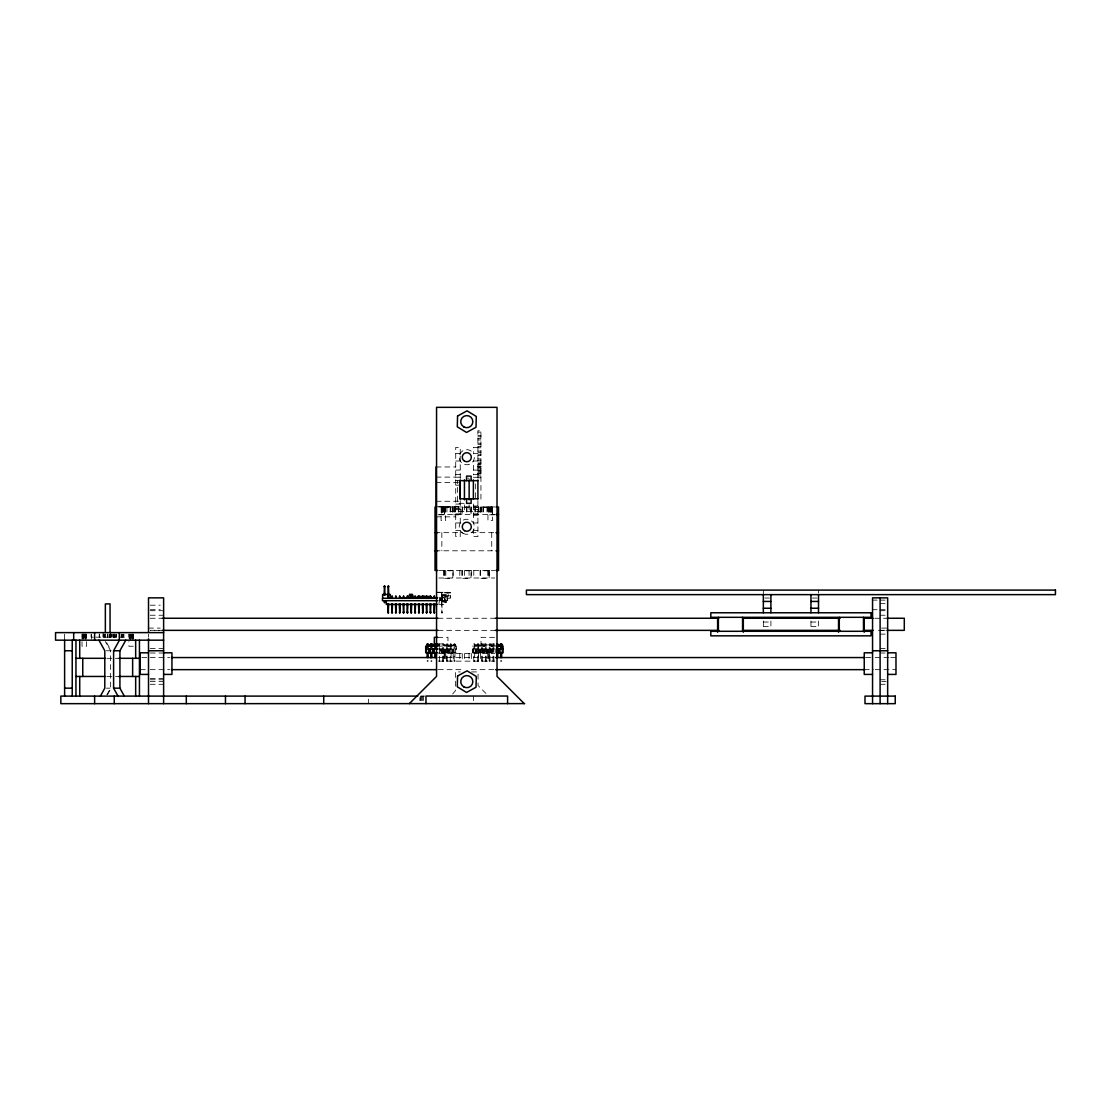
<?xml version="1.0" encoding="UTF-8"?>
<svg xmlns="http://www.w3.org/2000/svg" width="1111" height="1111" viewBox="0 0 1111 1111"><rect width="100%" height="100%" fill="white"/><g stroke="black" fill="none" stroke-linecap="round" stroke-linejoin="round"><path stroke-width="0.75" stroke-dasharray="5 3.75" d="M442.442 597.093L441.498 597.093L441.97 596.135L441.97 613.216L441.359 592.968L450.427 592.968M431.79 661.142L430.874 660.989L431.957 660.989M442.567 661.142L442.567 643.908M446.414 661.142L446.414 643.908M439.567 661.142L439.567 643.908M450.247 661.142L450.247 643.908L451.149 644.061L451.08 661.142M443.4 661.142L443.4 643.908M454.093 661.142L454.093 643.908L454.996 644.061L454.913 661.142M447.233 661.142L447.233 643.908M473.786 661.142L473.841 643.908L474.744 644.061L474.675 661.142M477.674 661.142L477.674 643.908M481.521 661.142L481.521 643.908M485.354 661.142L485.354 643.908M478.508 643.908L478.508 661.142L478.494 644.061L477.577 643.908M489.201 661.142L489.201 643.908M482.355 661.142L482.355 643.908M493.034 661.142L493.034 643.908M486.187 661.142L486.187 643.908M490.02 661.142L490.02 643.908M493.867 661.142L493.867 643.908M107.448 694.778L111.114 688.167L106.378 688.167M106.837 694.778L110.642 688.167L110.642 650.754L105.309 641.505M452.635 693.986L455.357 690.82L455.357 671.919L460.218 671.919M438.928 603.704L439.359 600.676M477.911 473.647L480.938 473.619M477.911 466.189L480.938 466.176M477.911 432.096L480.938 432.096M477.911 435.387L480.938 435.387M477.911 436.748L480.938 436.748M477.911 438.567L480.938 438.567M477.911 439.928L480.938 439.928M477.911 443.233L480.938 443.233M477.911 444.594L480.938 444.594M477.911 446.414L480.938 446.414M477.911 447.386L473.383 447.386L473.383 452.524M477.911 447.775L480.938 447.775M477.911 451.08L480.938 451.08M477.911 452.441L480.938 452.441M455.718 453.427L460.246 453.427M477.911 453.427L473.383 453.427A7.583 7.583 0 0 1 467.481 464.773A7.583 7.583 0 0 1 459.69 454.621A7.583 7.583 0 0 1 472.175 451.858M477.911 454.246L480.938 454.246M477.911 455.621L480.938 455.621M477.911 458.912L480.938 458.912M477.911 460.273L480.938 460.273M455.718 461.009L460.246 461.009M477.911 461.009L473.383 461.009L473.383 474.828M477.911 462.093L480.938 462.093M477.911 463.454L480.938 463.454M477.911 466.759L480.938 466.759M436.067 466.967L455.718 466.967M477.911 468.12L480.938 468.12M477.911 469.939L480.938 469.939M455.718 470.078L460.246 470.078M473.383 470.078L477.911 470.078M477.911 470.328L480.938 470.328M477.911 471.3L480.938 471.3M477.911 472.286L480.938 472.286M477.911 474.022L480.938 474.022M455.718 474.578L460.246 474.591M473.383 474.591L480.938 474.591M477.911 475.952L480.938 475.952M436.067 477.105L455.718 477.105M455.718 477.216L460.246 477.216M473.383 477.272L477.911 477.272M477.911 477.772L480.938 477.772M467.745 478.244L469.134 478.244M455.718 480.646L460.246 480.646M436.067 482.549L460.246 482.66M455.718 485.174L460.246 485.174M436.067 501.283L460.246 501.255M464.106 503.325L457.51 503.325L457.51 480.646M455.718 504.088L460.246 504.088M473.383 505.991L477.911 505.991M436.067 506.727L460.246 506.699M438.831 506.963L494.756 506.963M443.789 507.269L452.857 507.269L452.857 514.824L461.926 514.824L461.926 507.269L470.995 507.269L470.995 514.824L480.077 514.824L480.077 507.269L489.146 507.269M473.383 507.505L477.911 507.505M455.718 508.63L460.246 508.63M455.718 509.366L460.246 509.38M473.383 509.366L477.911 509.366M450.163 511.491L483.41 511.491M455.718 513.893L460.246 513.907M473.383 513.893L477.911 513.907M438.831 514.518L494.756 514.518M438.498 514.824L443.789 514.824L443.789 506.963M494.437 514.824L489.146 514.824L489.159 506.963M473.383 515.06L477.911 515.06M436.067 516.851L455.718 516.851M455.718 522.962L460.246 522.962M473.383 522.962L477.911 522.962M455.718 530.544L460.246 530.544M473.383 530.544L477.911 530.544M435.04 532.655L462.495 532.655M471.092 532.655L498.533 532.655M435.04 550.792L498.533 550.792M438.831 570.443L494.756 570.443M438.831 577.998L494.756 577.998M436.526 592.205L450.399 592.469L450.427 598.26L438.942 597.649M436.526 592.635L450.427 592.635M441.359 594.482L448.927 594.482L448.927 596.232L441.359 596.232M448.927 595.024L448.205 595.024L448.927 595.44M441.359 595.232L450.427 595.232M441.359 595.996L450.427 595.996M441.359 597.496L450.427 597.496M764.854 598.037L769.381 598.037M812.46 598.037L817.002 598.037M872.552 600.121L877.079 600.121M880.106 600.121L886.161 600.121M438.803 600.676L447.733 600.676L447.733 598.26M442.317 601.426L445.65 601.426L445.594 597.649M880.106 603.662L886.161 603.662M438.803 604.453L443.886 604.453L443.886 600.676M150.193 605.203L160.262 605.176M150.193 609.703L160.262 609.703M872.552 609.703L877.079 609.703M880.106 609.703L886.161 609.703M150.193 610.703L163.623 610.703M880.106 610.703L886.161 610.703M441.498 612.272L442.442 612.272M150.193 615.23L163.623 615.23M880.106 615.23L886.161 615.23M150.193 618.258L163.623 618.271M437.998 618.258L495.2 618.258M874.829 618.258L886.161 618.271M763.34 622.035L770.895 622.035M810.961 622.035L818.515 622.035M763.34 626.576L770.895 626.576M810.961 626.576L818.515 626.576M148.513 628.09L160.262 628.09M881.62 628.09L887.661 628.09M880.106 630.326L886.161 630.326L874.829 630.354M437.998 630.354L495.2 630.354M880.106 634.131L886.161 634.131M93.393 637.159L91.074 637.159L91.074 634.131M95.81 637.159L116.183 637.159L116.183 634.131M119.321 637.159L124.321 637.159L124.321 634.131M437.762 637.339L447.969 637.339L447.969 644.908L437.22 644.908M494.589 637.339L480.994 637.339L480.994 644.908L494.589 644.908M438.734 643.908L447.969 643.991M480.994 643.991L494.589 643.991M438.651 644.061L439.637 644.061M442.497 644.061L443.47 644.061M446.33 644.061L447.316 644.061M450.177 644.061L451.149 644.061M454.01 644.061L454.996 644.061M473.758 644.061L474.744 644.061M477.508 644.061L478.591 644.061M481.438 644.061L482.424 644.061M485.285 644.061L486.257 644.061M489.118 644.061L490.104 644.061M492.965 644.061L493.937 644.061M474.73 644.755L479.272 644.755L479.272 645.505M437.512 645.06L439.331 645.06L439.331 646.116M455.024 645.199L453.51 645.199L453.51 646.116M478.508 645.199L474.355 645.505L479.646 646.116M478.73 645.199L480.535 645.199L480.535 646.116M481.521 645.199L484.368 645.199L484.368 646.116M495.103 645.199L492.27 645.199L492.27 646.116M133.334 646.227L128.862 646.227L128.862 641.686M437.22 646.116L456.427 646.116L456.427 652.824L440.303 652.824L440.303 648.991M495.103 646.116L472.328 646.116L472.328 652.824L494.617 652.824M150.193 648.505L163.623 648.491M880.106 648.491L886.161 648.505M437.984 648.991L456.427 648.991M472.328 648.991L494.617 648.991M106.378 650.754L111.114 650.754L106.087 641.686M150.193 653.018L163.623 653.018M438.651 652.824L439.637 652.824M880.106 653.018L886.161 653.018M438.831 653.574L494.756 653.574M141.861 657.559L148.86 657.559M150.193 657.559L169.664 657.559M438.345 657.559L493.826 657.559M865.9 657.559L873.44 657.559M875.176 657.559L889.05 657.559M890.786 657.559L895.98 657.559M106.837 658.309L113.725 658.309M115.433 658.309L118.877 658.309M438.651 660.989L439.637 660.989M442.497 660.989L443.47 660.989M446.33 660.989L447.316 660.989M450.177 660.989L451.149 660.989M454.01 660.989L454.996 660.989M474.744 660.989L473.841 661.142M477.508 660.989L478.591 660.989M481.438 660.989L482.424 660.989M485.285 660.989L486.257 660.989M489.118 660.989L490.104 660.989M492.965 660.989L493.937 660.989M438.734 661.142L494.756 661.142M140.194 669.655L148.86 669.655M150.193 669.655L169.664 669.655M438.345 669.655L462.62 669.655M471.286 669.655L493.826 669.655M864.233 669.655L873.44 669.655M875.176 669.655L895.98 669.655M471.55 671.919L478.036 671.919L478.036 685.529L487.437 694.93M106.837 676.46L118.877 676.46M150.193 678.529L163.623 678.529M150.193 679.779L163.623 679.765M880.106 679.765L886.161 679.779M150.193 681.557L163.623 681.557M881.62 681.557L886.161 681.557M150.193 684.279L163.623 684.293M880.106 684.293L886.161 684.279M420.958 696.111L424.833 696.111M477.911 466.176L480.938 466.189M477.911 473.619L480.938 473.647M818.515 590.094L818.515 593.121M818.515 621.007L818.515 627.604M810.961 621.007L810.961 627.604M770.895 621.007L770.895 627.604M763.34 590.094L763.34 594.635M763.34 621.007L763.34 627.604M493.59 645.199L493.59 646.116M492.728 645.199L492.728 646.116M492.381 514.518L492.423 506.963L492.479 520.559L487.951 520.559L487.951 506.963M492.284 648.991L492.284 652.824M492.229 506.963L492.229 514.518M491.881 506.963L491.881 514.518M491.756 506.963L491.756 514.518M491.729 532.655L491.729 550.792M491.548 644.908L491.548 646.116M491.423 506.963L491.423 514.518M491.395 646.116L491.395 645.06L489.576 645.06L489.576 646.116M491.534 648.991L491.534 652.824M491.27 506.963L491.27 514.518M490.881 506.963L490.895 514.518M490.715 506.963L490.715 514.518M490.77 648.991L490.77 652.824M490.312 506.963L490.298 514.518M490.132 506.963L490.132 514.518M489.715 506.963L489.715 514.518M489.465 506.963L489.548 514.518M489.465 570.443L489.465 577.998M489.465 653.574L489.465 661.142M488.673 506.963L488.548 514.518M488.701 570.443L488.701 577.998M488.701 653.574L488.701 661.142M488.298 506.963L488.298 514.518M488.451 648.991L488.451 652.824M488.215 506.963L488.215 514.518M487.757 570.443L487.757 577.998M487.687 648.991L487.687 652.824M487.757 653.574L487.757 661.142M486.993 506.963L486.993 514.518M486.937 648.991L486.937 652.824M485.951 646.116L485.951 645.06L484.146 645.06L484.146 646.116M484.604 648.991L484.604 652.824M483.91 645.199L483.91 646.116M483.84 644.908L483.84 646.116M483.854 648.991L483.854 652.824M483.41 506.963L483.41 514.518M483.091 648.991L483.091 652.824M482.896 506.963L482.799 514.518M481.98 645.199L481.98 646.116M481.285 506.963L481.285 514.518M480.938 499.131L480.938 430.735L477.911 430.735L477.911 479.799M481.091 506.963L481.091 514.518M480.771 648.991L480.771 652.824M480.396 506.963L480.396 514.518M480.396 570.443L480.396 577.998M480.244 645.199L480.244 646.116M480.396 653.574L480.396 661.142M479.16 648.991L479.258 652.824M479.022 645.199L479.022 646.116M478.674 506.963L478.688 514.518M478.41 506.963L478.41 514.518M477.911 500.561L477.911 536.585L473.383 536.585L473.383 529.725M477.299 644.755L477.355 646.116M476.897 645.199L476.897 646.116M476.827 648.991L476.827 652.824M476.077 648.991L476.175 652.824M475.647 483.896L475.647 500.089M475.425 648.991L475.425 652.824M475.272 506.963L475.272 514.518M474.939 506.963L474.939 514.518M474.966 645.199L474.966 646.116M473.786 570.443L473.786 577.998M473.494 696.111L473.494 700.638M473.383 503.991L473.383 522.864M473.092 648.991L473.092 652.824M471.328 506.963L471.286 514.518M471.328 570.443L471.328 577.998M471.328 653.574L471.328 661.142M470.897 506.963L470.897 514.518M469.134 504.838L469.134 511.491M469.05 570.443L469.05 577.998M469.05 653.574L469.05 661.142M466.981 506.963L466.981 514.518M466.592 506.963L466.592 514.518M464.523 570.443L464.523 577.998M464.523 653.574L464.523 661.142M464.44 504.838L464.44 511.491M462.676 506.963L462.676 514.518M462.259 506.963L462.259 514.518M462.259 570.443L462.259 577.998M462.259 653.574L462.259 661.142M460.246 454.246L460.246 447.386L455.718 447.386L455.718 536.585L460.246 536.585L460.246 529.725M460.246 455.954L460.246 479.23M460.246 500.561L460.246 522.864M459.801 570.443L459.801 577.998M459.801 653.574L459.801 661.142M458.649 506.963L458.649 514.518M458.301 506.963L458.301 514.518M455.704 646.116L455.704 644.547L453.107 644.547L453.107 646.116M455.663 648.991L455.663 652.824M455.177 506.963L455.177 514.518M454.899 506.963L454.899 514.518M454.482 506.963L454.482 514.518M453.191 506.963L453.191 514.518M453.191 570.443L453.191 577.998M453.344 648.991L453.344 652.824M453.191 653.574L453.191 661.142M452.483 506.963L452.483 514.518M452.58 648.991L452.58 652.824M452.288 506.963L452.288 514.518M452.344 646.116L452.344 645.199L445.65 645.199L445.65 646.116M451.885 645.199L451.885 646.116M451.83 648.991L451.83 652.824M450.844 645.199L450.844 646.116M450.774 506.963L450.677 514.518M450.399 645.199L450.399 646.116M450.163 506.963L450.163 514.518M449.955 645.199L449.955 646.116M449.497 645.199L449.497 646.116M449.497 648.991L449.497 652.824M448.747 648.991L448.747 652.824M448.483 645.199L448.483 646.116M448.455 645.199L448.455 646.116M448.164 592.205L448.164 592.968M447.858 592.205L447.858 592.968M447.983 648.991L447.983 652.824M447.414 592.205L447.414 592.968M447.261 595.232L447.261 598.26M446.928 506.963L446.928 514.518M447.053 598.26L447.053 600.676M446.969 645.199L446.969 646.116M446.094 645.199L446.094 646.116M445.817 570.443L445.817 577.998M445.817 653.574L445.817 661.142M445.622 506.963L445.622 520.559L441.095 520.559L441.164 506.963M445.664 648.991L445.664 652.824M445.4 506.963L445.317 514.518M445.414 600.773L445.414 602.634M445.233 506.963L445.067 514.518M445.039 598.26L445.15 601.426M444.844 506.963L444.969 514.518M444.872 570.443L444.872 577.998M444.928 644.908L444.928 646.116M444.9 648.991L444.9 652.824M444.872 653.574L444.872 661.142M444.567 598.26L444.567 600.676M444.775 646.116L444.775 645.06L442.956 645.06L442.956 646.116M444.386 592.205L444.386 592.968M444.108 506.963L444.108 514.518M444.108 570.443L444.108 577.998M444.15 648.991L444.15 652.824M444.108 653.574L444.108 661.142M443.942 506.963L443.942 514.518M443.511 506.963L443.511 514.518M443.358 506.963L443.206 514.518M442.97 600.773L442.97 602.634M442.775 506.963L442.928 514.518M442.872 592.205L442.872 592.968M442.817 600.676L442.817 601.426M442.622 506.963L442.622 514.518M442.664 598.26L442.664 600.676M442.372 506.963L442.372 514.518M442.22 506.963L442.234 514.518M442.122 592.205L442.122 592.968M442.053 598.26L442.053 600.676M441.872 506.963L441.872 514.518L441.65 506.963M441.845 532.655L441.845 550.792M441.817 648.991L441.817 652.824M441.4 506.963L441.4 514.518M441.275 598.26L441.275 600.676M441.067 648.991L441.067 652.824M440.831 598.26L440.817 600.676M440.248 598.26L440.206 600.676M439.623 598.26L439.623 600.676M423.388 696.041L423.388 700.583M422.597 696.111L422.597 700.638M421.527 696.111L421.527 700.638M420.666 696.111L420.666 700.638M419.875 697.611L419.875 700.638M368.463 699.125L368.463 703.666M148.513 634.131L148.513 637.159M133.292 634.131L133.292 640.172M133.139 634.131L133.139 640.172M132.792 634.131L132.792 637.159M132.667 634.131L132.667 640.172M132.334 634.131L132.334 637.159M132.181 634.131L132.181 640.172M131.792 634.131L131.626 637.159M131.209 634.131L131.209 640.172M131.042 634.131L131.042 637.159M130.626 640.172L130.626 634.131L130.459 637.159M130.07 634.131L130.07 637.159M129.918 634.131L129.918 640.172M129.584 637.159L129.584 634.131L129.459 637.159M129.126 634.131L129.209 640.172M128.862 634.131L128.959 637.159M122.196 634.131L122.196 637.159M122.002 634.131L122.002 637.159M121.071 634.131L121.182 637.159M116.502 634.131L116.502 637.159M115.85 634.131L115.85 637.159M114.85 634.131L114.85 637.159M114.266 634.131L114.266 637.159M113.891 634.131L113.891 637.159M112.197 634.131L112.197 637.159M111.808 634.131L111.808 637.159M111.114 634.131L111.114 637.159M110.642 632.617L110.642 637.159M110.447 634.131L110.447 637.159M110.281 634.131L110.281 637.159M110.045 633.825L109.864 637.159M109.336 634.131L109.336 637.159M107.934 634.131L107.892 637.159M107.67 634.131L107.67 637.159M107.503 634.131L107.503 637.159M105.351 633.825L105.351 637.159M104.795 634.131L104.795 637.159M104.42 634.131L104.42 637.159M103.531 634.131L103.587 637.159M103.156 632.617L103.212 637.159M103.115 634.131L103.115 637.159M99.559 634.131L99.559 637.159M99.212 634.131L99.212 637.159M91.588 634.131L91.685 640.172M86.533 637.159L86.491 634.131L86.408 637.159M86.533 641.686L86.533 646.227L82.006 646.227L82.006 641.686M86.227 634.131L86.227 640.172M85.88 634.131L85.866 637.159M85.755 634.131L85.755 640.172M85.408 634.131L85.408 640.172M85.269 634.131L85.269 637.159M85.005 634.131L85.005 637.159M84.7 634.131L84.853 640.172M84.422 634.131L84.422 637.159M83.839 634.131L83.839 637.159M83.686 634.131L83.686 637.159M83.269 634.131L83.269 640.172M83.144 634.131L83.131 637.159M83.006 634.131L83.006 640.172M82.658 634.131L82.672 640.172M82.395 634.131L82.395 637.159M82.311 634.131L82.228 637.159M82.006 634.131L82.006 640.172M64.619 634.131L64.619 640.172M428.124 660.989L427.138 660.989L428.124 660.989M501.616 660.989L500.644 660.989L501.616 660.989M480.938 466.953L477.911 466.981L480.938 466.981M480.938 464.231L477.911 464.259L480.938 464.259M452.857 570.762L443.789 570.762L443.789 578.317L452.857 578.317L452.857 570.762M470.995 570.762L461.926 570.762L461.926 578.317L470.995 578.317L470.995 570.762M489.146 570.762L480.077 570.762L480.077 578.317L489.146 578.317L489.146 570.762M446.483 600.773L441.9 600.773L441.9 602.634L446.483 602.634L446.483 600.773M163.623 630.326L150.193 630.326L163.623 630.354M480.008 652.824L480.008 648.991L479.91 652.824M448.039 646.116L448.039 645.199L448.011 646.116M444.622 514.518L444.622 506.963L444.497 514.518M123.807 637.159L123.807 634.131L123.71 637.159M113.6 637.159L113.6 634.131L113.544 637.159M84.269 637.159L84.269 634.131L84.117 637.159M463.023 533.322A7.583 7.583 0 0 0 474.397 526.753A7.583 7.583 0 0 0 463.023 520.184A7.583 7.583 0 0 0 463.023 533.322"/><path stroke-width="1.5" d="M402.904 597.801L404.862 597.801M419.652 597.426L419.444 598.26L419.597 597.274M419.805 598.107L420.027 597.274L419.916 598.107M420.444 597.274L420.347 598.107M420.875 597.274L420.763 598.107M421.305 597.274L421.194 598.107M421.513 598.107L421.736 597.274M422.43 598.26L422.583 597.274M423.013 597.274L422.902 598.107M423.291 598.26L423.444 597.274M384.059 595.093L384.531 585.705L385.003 595.093M387.892 595.093L388.378 585.705L388.85 595.093M388.697 603.842L388.211 613.216L387.739 603.842M392.53 603.842L392.058 613.216L391.586 603.842M396.377 603.842L395.891 613.216L395.419 603.842M400.21 603.842L399.738 613.216L399.266 603.842M404.057 603.842L403.571 613.216L403.099 603.842M407.89 603.842L407.418 613.216L406.945 603.842M411.737 603.842L411.251 613.216L410.778 603.842M415.57 603.842L415.097 613.216L414.611 603.842M419.402 603.842L418.93 613.216L418.458 603.842M423.249 603.842L422.777 613.216L422.291 603.842M427.082 603.842L426.61 613.216L426.138 603.842M430.929 603.842L430.457 613.216L429.971 603.842M434.762 603.842L434.29 613.216L433.818 603.842M427.138 647.449C425.916 642.908 429.346 642.908 428.124 647.449M430.874 647.449L430.874 644.061L431.887 643.908M434.818 647.449L434.887 643.908M496.798 647.449C495.575 642.908 499.006 642.908 497.784 647.449M500.644 647.449C499.408 642.908 502.852 642.908 501.616 647.449M118.002 696.111L113.6 688.167L113.6 650.754L119.46 640.172M124.321 696.111L119.919 688.167L119.919 650.754L125.793 640.172M100.393 696.111L104.795 688.167L104.795 650.754L98.921 640.172M409.348 703.61L436.554 676.391L436.554 407.334L497.02 407.334L497.02 676.391L524.225 703.61M459.162 480.646L477.911 480.646M477.911 498.797L459.773 498.797L459.773 480.646M496.006 506.963L498.533 506.963L498.533 570.443L496.006 570.443M496.006 514.518L498.533 514.518M435.04 532.655L437.567 532.655M496.006 532.655L498.533 532.655M435.04 550.792L437.567 550.792M496.006 550.792L498.533 550.792M437.567 570.443L435.04 570.443L435.04 506.963M384.059 586.664L385.003 586.664M387.892 586.664L388.85 586.664M409.431 594.343L412.556 594.343M417.236 596.44L430.874 596.44M419.166 597.274L423.971 597.274M436.526 597.649L437.276 597.649M419.375 598.107L423.222 598.107M437.428 598.26L382.462 598.26L382.462 600.676L437.428 600.676M763.34 601.44L770.895 601.44M810.961 601.44L818.515 601.44M437.109 604.453L386.295 604.453L386.295 600.676M763.34 608.245L770.895 608.245M810.961 608.245L818.515 608.245M387.739 612.272L388.697 612.272M391.586 612.272L392.53 612.272M395.419 612.272L396.377 612.272M399.266 612.272L400.21 612.272M403.099 612.272L404.057 612.272M406.945 612.272L407.89 612.272M410.778 612.272L411.737 612.272M414.611 612.272L415.57 612.272M418.458 612.272L419.402 612.272M422.291 612.272L423.249 612.272M426.138 612.272L427.082 612.272M429.971 612.272L430.929 612.272M433.818 612.272L434.762 612.272M162.373 618.258L437.998 618.258M495.2 618.258L718.817 618.258M743.078 618.258L840.152 618.258M864.427 618.258L873.093 618.258M886.953 618.258L904.298 618.258L904.298 630.354L886.953 630.354M162.373 630.354L437.998 630.354M495.2 630.354L718.817 630.354M743.078 630.354L840.152 630.354M864.427 630.354L873.093 630.354M163.623 632.617L55.55 632.617L55.55 640.172L163.623 640.172M437.762 637.339L434.359 637.339L434.359 644.908L437.762 644.908M434.359 643.991L437.762 643.991M427.138 644.061L428.124 644.061M430.874 644.061L431.957 644.061L431.86 647.449M434.818 644.061L435.804 644.061L435.804 647.449M496.798 644.061L497.784 644.061M500.644 644.061L501.616 644.061M428.11 644.755L432.637 644.755M430.721 645.199L427.874 645.199L427.735 646.116M437.29 645.199L434.901 645.199L434.901 646.116M497.02 645.199L497.478 646.116M427.735 645.505L433.026 646.116M437.651 646.116L425.707 646.116L425.707 652.824L437.22 652.824M496.228 646.116L503.047 646.116L503.047 652.824L496.131 652.824L496.131 648.991L503.047 648.991M425.707 648.991L437.651 648.991M64.619 650.754L72.229 650.754M113.6 650.754L119.919 650.754M148.513 650.754L163.623 650.754M872.552 650.754L887.661 650.754M148.513 652.796L140.194 652.796L140.194 674.419L148.513 674.419M163.623 652.796L171.941 652.796L171.941 674.419L163.623 674.419M872.552 652.796L864.233 652.796L864.233 674.419L872.552 674.419M887.661 652.796L895.98 652.796L895.98 674.419L887.661 674.419M171.4 657.559L436.623 657.559M495.548 657.559L864.775 657.559M75.951 658.309L105.114 658.309M118.877 658.309L139.444 658.309M171.4 669.655L436.623 669.655M495.548 669.655L864.775 669.655M75.951 676.46L105.114 676.46M118.877 676.46L139.444 676.46M64.619 688.167L72.229 688.167M113.6 688.167L119.919 688.167M417.764 696.111L60.841 696.111L60.841 703.666L524.656 703.61M431.318 597.287L431.582 598.274L431.485 597.287L424.374 597.287M431.054 597.287L431.151 598.274M430.999 598.274L430.943 597.44M430.776 598.274L430.512 597.44M429.61 597.287L429.763 598.274M429.29 598.274L429.068 597.44M428.749 597.287L428.971 598.121L428.652 597.287M428.54 598.121L428.318 597.287L428.429 598.274M427.902 597.287L427.999 598.274M427.582 598.274L427.36 597.44M427.041 597.287L427.152 598.274M426.61 597.287L426.832 598.121M426.721 598.274L426.513 597.287M426.18 597.287L426.291 598.274L426.124 597.44M425.763 597.287L425.86 598.274M425.444 598.274L425.221 597.44M424.902 597.287L425.055 598.274L431.846 598.274M887.661 703.666L887.661 597.857L872.552 597.857L872.552 703.666M880.106 597.857L880.106 703.666M864.233 617.841L864.233 632.215M863.483 617.313L863.483 631.298M839.291 617.313L839.291 631.298M838.541 617.841L838.541 632.215M818.515 594.635L818.515 612.772M810.961 594.635L810.961 612.772M770.895 594.635L770.895 612.772M763.34 594.635L763.34 612.772M743.315 617.841L743.315 632.215M742.551 617.313L742.551 631.298M718.373 617.313L718.373 631.298M717.609 617.841L717.609 632.215M507.602 703.61L507.602 696.041L425.971 696.041L425.971 703.61M502.339 646.116L502.339 644.547L499.728 644.547L499.728 646.116M502.297 648.991L502.297 652.824M501.616 652.518L501.616 657.601M500.644 652.518L500.644 657.601M500.131 645.199L500.131 646.116M499.964 648.991L499.964 652.824M499.214 648.991L499.214 652.824M498.964 646.116L498.964 645.199L498.52 646.116M498.45 648.991L498.45 652.824M497.784 652.518L497.784 657.601M496.798 652.518L496.798 657.601M477.911 479.98L477.911 498.853M473.383 479.98L473.383 499.242M471.12 480.646L471.12 476.119L466.578 476.119L466.578 480.646M471.12 498.797L471.12 503.325L466.578 503.325L466.578 498.797M469.134 479.896L469.134 499.853M464.44 479.896L464.44 499.853M460.246 479.98L460.246 498.853M436.067 466.967L436.067 516.851M435.804 652.518L435.804 657.601M435.359 645.199L435.359 646.116M434.818 652.518L434.818 657.601M434.137 648.991L434.137 652.824M433.901 646.116L433.901 645.199L432.096 645.199L432.096 646.116M433.609 645.199L433.609 646.116M433.29 648.991L433.387 652.824M432.54 648.991L432.54 652.824M432.387 645.199L432.387 646.116M431.86 652.518L431.86 657.601M430.971 652.518L430.971 657.601M430.776 596.44L430.735 598.274L430.36 597.287M430.874 652.518L430.874 657.601M430.263 645.199L430.263 646.116M430.207 648.991L430.207 652.824M428.79 648.991L428.79 652.824M428.124 652.518L428.124 657.601M427.138 652.518L427.138 657.601M426.457 648.991L426.457 652.824M424.458 596.44L424.458 598.26M423.749 596.44L423.749 598.26M421.833 597.274L421.625 598.107M418.625 598.26L413.778 598.26M413.084 598.26L413.084 595.76L408.917 595.76L408.917 598.26M412.459 598.26L409.542 598.26M406.57 598.26L401.099 598.26M390.294 598.26L390.294 594.482L382.615 594.482L382.615 598.26M323.718 696.111L323.718 703.666M245.045 696.111L245.045 703.666M225.464 696.111L225.464 703.666M186.301 696.111L186.301 703.666M163.623 703.666L163.623 597.857L148.513 597.857L148.513 631.978M148.513 638.811L148.513 703.666M139.444 640.172L139.444 696.111M135.667 640.172L135.667 658.309M135.667 676.46L135.667 696.111M132.64 658.309L132.64 676.46M119.294 632.617L119.294 640.172M114.266 696.111L114.266 703.666M110.045 632.159L110.045 603.898L105.351 603.898L105.351 632.159M94.616 632.617L94.616 640.172M94.616 696.111L94.616 703.666M82.756 658.309L82.756 676.46M79.728 640.172L79.728 658.309M79.728 676.46L79.728 696.111M75.951 640.172L75.951 696.111M73.687 632.617L73.687 640.172M72.229 640.172L72.229 696.111M64.619 640.172L64.619 696.111M457.551 416.014L457.301 426.818L466.537 432.457L476.022 427.263L476.286 416.458L467.051 410.834L457.551 416.014M457.551 676.002L457.301 686.806L466.537 692.445L476.022 687.251L476.286 676.446L467.051 670.822L457.551 676.002M422.152 597.274L422.055 598.26L422.263 597.274M385.003 601.843L384.531 602.787L384.059 601.843L385.003 601.843M388.211 596.135L387.739 597.093L388.697 597.093L388.211 596.135M392.058 596.135L391.586 597.093L392.53 597.093L392.058 596.135M395.891 596.135L395.419 597.093L396.377 597.093L395.891 596.135M399.738 596.135L399.266 597.093L400.21 597.093L399.738 596.135M403.571 596.135L403.099 597.093L404.057 597.093L403.571 596.135M407.418 596.135L406.945 597.093L407.89 597.093L407.418 596.135M411.251 596.135L410.778 597.093L411.737 597.093L411.251 596.135M415.097 596.135L414.611 597.093L415.57 597.093L415.097 596.135M418.93 596.135L418.458 597.093L419.402 597.093L418.93 596.135M422.777 596.135L422.291 597.093L423.249 597.093L422.777 596.135M426.61 596.135L426.138 597.093L427.082 597.093L426.61 596.135M430.457 596.135L429.971 597.093L430.929 597.093L430.457 596.135M434.29 596.135L433.818 597.093L434.762 597.093L434.29 596.135M1055.45 590.094L526.406 590.094L526.406 594.635L1055.45 594.635L1055.45 590.094M871.038 612.772L710.818 612.772L710.818 617.313L871.038 617.313L871.038 612.772M871.038 631.298L710.818 631.298L710.818 635.839L871.038 635.839L871.038 631.298M895.23 696.111L864.997 696.111L864.997 703.666L895.23 703.666L895.23 696.111M430.249 598.121L430.04 597.287L430.138 598.274M429.54 652.824L429.54 648.991L429.457 652.824M464.523 461.148A4.541 4.541 0 0 0 471.328 457.218A4.541 4.541 0 0 0 464.523 453.288A4.541 4.541 0 0 0 464.523 461.148M464.523 530.683A4.541 4.541 0 0 0 471.328 526.753A4.541 4.541 0 0 0 464.523 522.823A4.541 4.541 0 0 0 464.523 530.683M463.69 426.832A6.041 6.041 0 0 0 472.842 421.736A6.041 6.041 0 0 0 463.842 416.361A6.041 6.041 0 0 0 463.69 426.832M463.69 686.82A6.041 6.041 0 0 0 472.842 681.723A6.041 6.041 0 0 0 463.842 676.349A6.041 6.041 0 0 0 463.69 686.82"/></g></svg>
